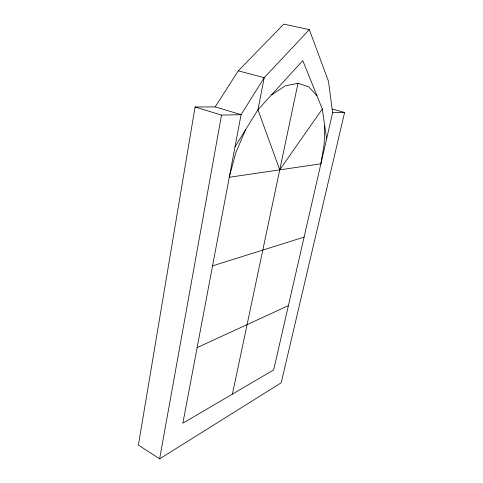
<?xml version="1.0" encoding="UTF-8"?>
<svg xmlns="http://www.w3.org/2000/svg" width="483" height="483" viewBox="0 0 483 483"><rect width="100%" height="100%" fill="white"/><g stroke="black" fill="none" stroke-linecap="round" stroke-linejoin="round"><path stroke-width="0.72" d="M324.691 125.514L324.159 144.139L320.899 163.809L229.268 177.267L235.734 152.906L245.599 129.698M195.072 106.991L221.51 115.105L241.071 114.682L182.864 423.193L273.668 369.906L332.606 112.72L328.506 81.373L309.331 29.62L264.225 77.672L241.071 114.682L215.195 106.888L195.072 106.991L138.392 445.097L159.631 458.85L281.227 382.771L344.608 112.461L332.376 109.104M159.631 458.85L221.51 115.105M232.408 394.122L297.999 83.305L308.746 86.843L316.957 95.743M235.016 146.796L257.946 109.762L302.787 60.617L322.312 109.001L326.617 138.863M215.195 106.888L238.27 70.832L283.805 24.15L309.331 29.62M322.312 109.001L279.735 169.853L257.946 109.762L264.225 77.672L238.27 70.832M271.597 94.795L285.32 85.865L297.999 83.305M197.13 347.603L288.399 305.636M212.544 265.885L304.109 237.087M332.606 112.72L344.608 112.461"/></g></svg>
